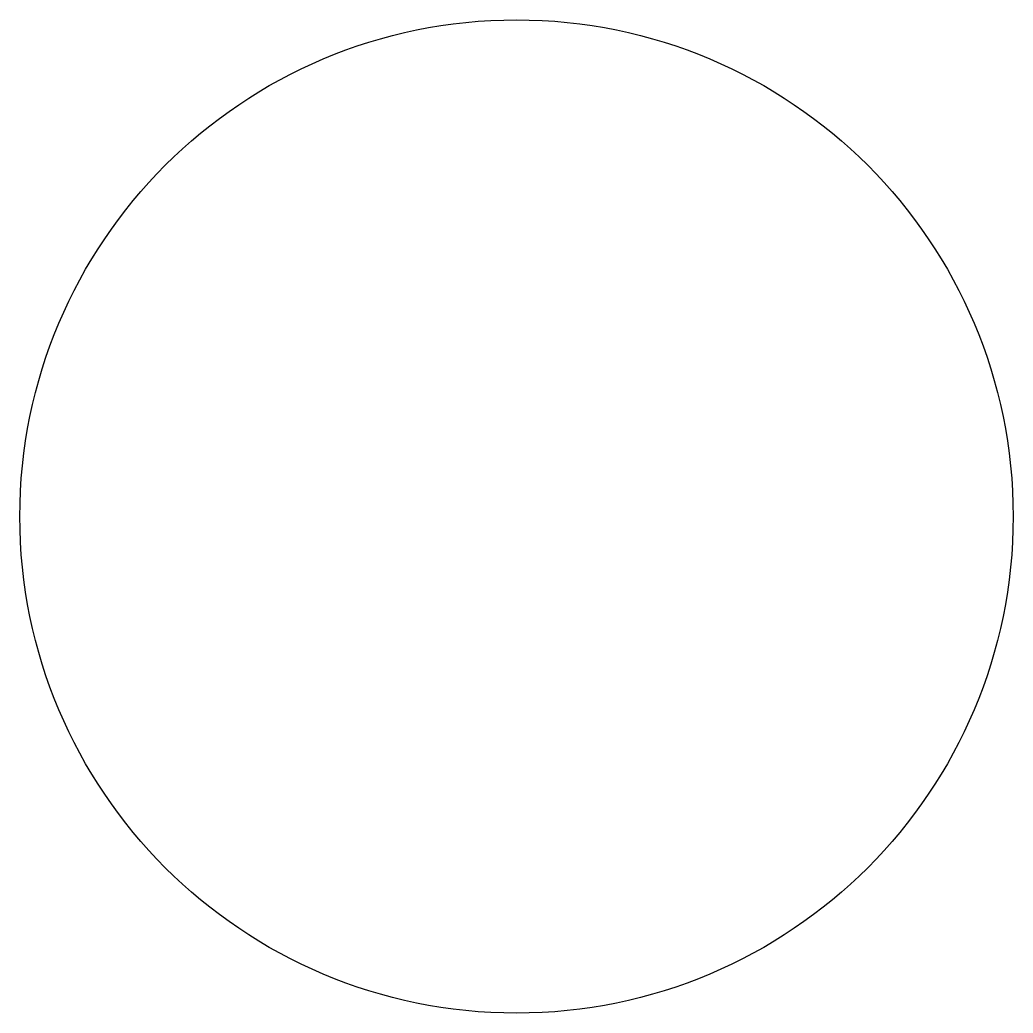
# Model space of a CAD drawing. Extents: x 0.7 to 42.5, y 1.3 to 43.2.
import ezdxf

# ---------------------------------------------------------------- set-up
doc = ezdxf.new("R2010")
doc.units = 0
doc.header["$MEASUREMENT"] = 0
doc.layers.add('20', color=7, linetype='CONTINUOUS')

msp = doc.modelspace()

# ---------------------------------------------------------------- linework, layer by layer
at = {"layer": '20'}
msp.add_circle((21.59, 22.225), 20.933, dxfattribs=at)

doc.saveas('drawing.dxf')
